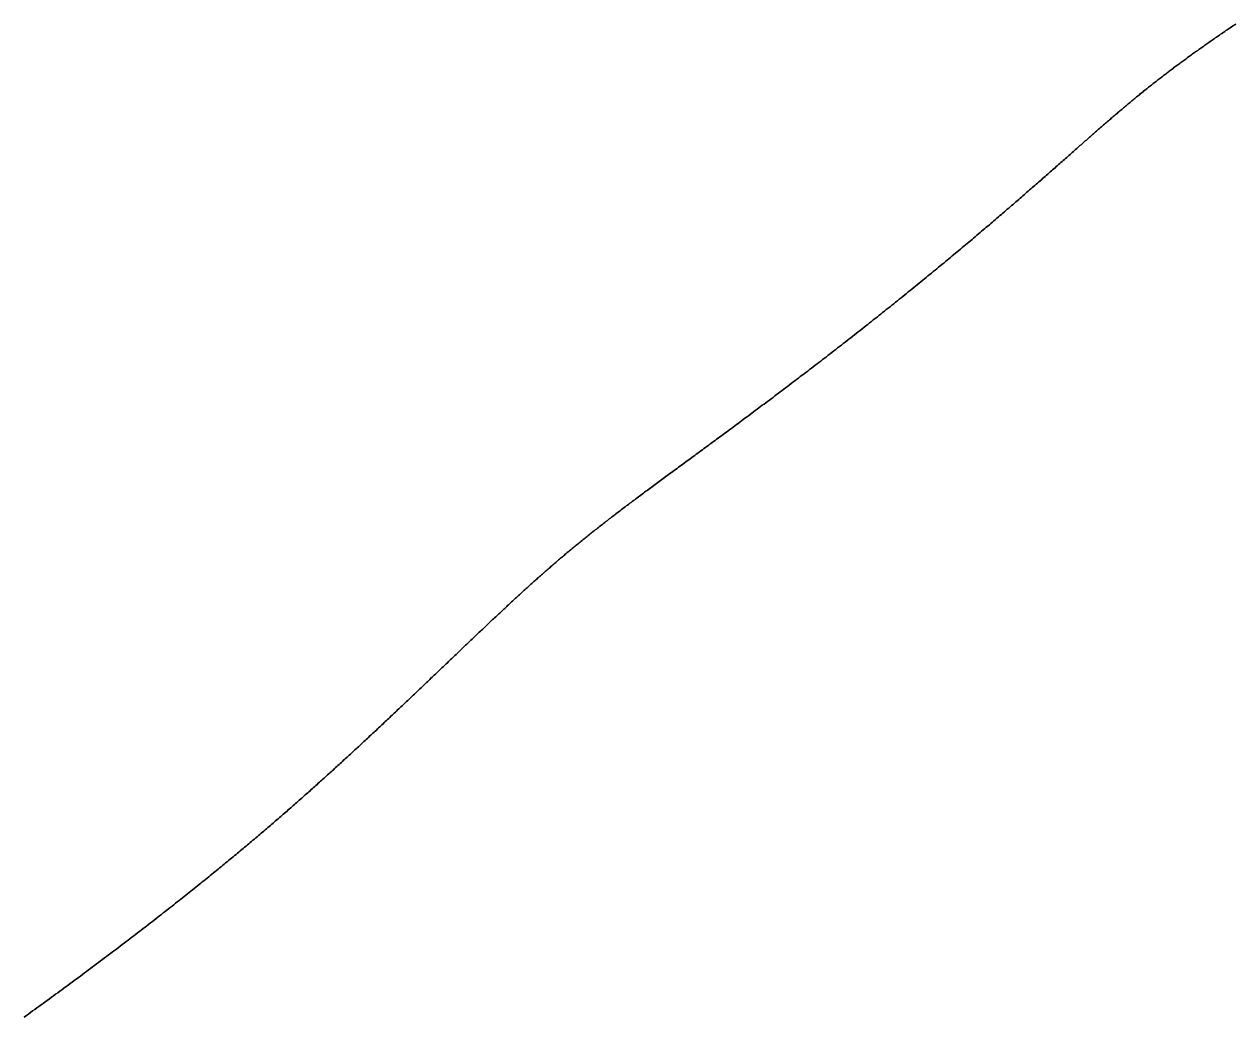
# Model space of a CAD drawing. Header units: inches. Extents: x 130170 to 284068, y 377793 to 804530.
# Drawn here: x 260840.4 to 260904.7, y 749500.1 to 749552.7 of the extents above; entities that cross this region are included whole.
import ezdxf

# ---------------------------------------------------------------- set-up
doc = ezdxf.new("R2010")
doc.units = ezdxf.units.IN
doc.header["$MEASUREMENT"] = 0
doc.layers.add('muni_il', color=7, linetype='Continuous')

msp = doc.modelspace()

# ---------------------------------------------------------------- linework, layer by layer
at = {"layer": 'muni_il'}
for points in [[(260840.418, 749500.057), (260840.53, 749500.137), (260840.641, 749500.217), (260840.752, 749500.298), (260840.864, 749500.378), (260840.975, 749500.459), (260841.086, 749500.539), (260841.197, 749500.62), (260841.309, 749500.701), (260841.42, 749500.781), (260841.531, 749500.862), (260841.641, 749500.942), (260841.752, 749501.023), (260841.863, 749501.104), (260841.973, 749501.184), (260842.084, 749501.265), (260842.194, 749501.346), (260842.304, 749501.427), (260842.414, 749501.507), (260842.524, 749501.588), (260842.634, 749501.669), (260842.744, 749501.749), (260842.853, 749501.83), (260842.962, 749501.91), (260843.071, 749501.991), (260843.18, 749502.071), (260843.289, 749502.152), (260843.397, 749502.232), (260843.505, 749502.312), (260843.614, 749502.392), (260843.721, 749502.473), (260843.829, 749502.553), (260843.936, 749502.633), (260844.043, 749502.713), (260844.15, 749502.792), (260844.257, 749502.872), (260844.363, 749502.952), (260844.469, 749503.031), (260844.575, 749503.111), (260844.681, 749503.19), (260844.786, 749503.269), (260844.891, 749503.348), (260844.996, 749503.427), (260845.1, 749503.506), (260845.204, 749503.584), (260845.308, 749503.663), (260845.411, 749503.741), (260845.514, 749503.82), (260845.617, 749503.898), (260845.72, 749503.976), (260845.822, 749504.054), (260845.924, 749504.131), (260846.025, 749504.209), (260846.127, 749504.286), (260846.227, 749504.363), (260846.328, 749504.44), (260846.428, 749504.517), (260846.528, 749504.594), (260846.627, 749504.67), (260846.726, 749504.746), (260846.825, 749504.823), (260846.923, 749504.898), (260847.021, 749504.974), (260847.119, 749505.05), (260847.216, 749505.125), (260847.313, 749505.2), (260847.409, 749505.275), (260847.505, 749505.35), (260847.601, 749505.424), (260847.696, 749505.499), (260847.791, 749505.573), (260847.885, 749505.647), (260847.979, 749505.72), (260848.073, 749505.794), (260848.166, 749505.867), (260848.259, 749505.94), (260848.352, 749506.013), (260848.444, 749506.086), (260848.536, 749506.158), (260848.627, 749506.23), (260848.718, 749506.302), (260848.808, 749506.374), (260848.899, 749506.446), (260848.988, 749506.517), (260849.078, 749506.588), (260849.166, 749506.659), (260849.255, 749506.729), (260849.343, 749506.8), (260849.431, 749506.87), (260849.518, 749506.94), (260849.605, 749507.009), (260849.691, 749507.079), (260849.777, 749507.148), (260849.863, 749507.217), (260849.948, 749507.286), (260850.033, 749507.354), (260850.118, 749507.423), (260850.202, 749507.491), (260850.286, 749507.559), (260850.369, 749507.626), (260850.452, 749507.694), (260850.534, 749507.761), (260850.616, 749507.828), (260850.698, 749507.895), (260850.779, 749507.961), (260850.86, 749508.027), (260850.941, 749508.093), (260851.021, 749508.159), (260851.101, 749508.225), (260851.181, 749508.29), (260851.26, 749508.355), (260851.338, 749508.42), (260851.417, 749508.485), (260851.495, 749508.55), (260851.572, 749508.614), (260851.65, 749508.678), (260851.727, 749508.742), (260851.803, 749508.806), (260851.879, 749508.869), (260851.955, 749508.932), (260852.031, 749508.995), (260852.106, 749509.058), (260852.181, 749509.121), (260852.255, 749509.183), (260852.33, 749509.246), (260852.403, 749509.308), (260852.477, 749509.37), (260852.55, 749509.431), (260852.623, 749509.493), (260852.696, 749509.554), (260852.768, 749509.615), (260852.84, 749509.676), (260852.912, 749509.737), (260852.983, 749509.798), (260853.054, 749509.858), (260853.125, 749509.919), (260853.196, 749509.979), (260853.266, 749510.039), (260853.336, 749510.099), (260853.405, 749510.158), (260853.475, 749510.218), (260853.544, 749510.277), (260853.613, 749510.336), (260853.681, 749510.395), (260853.75, 749510.454), (260853.818, 749510.513), (260853.886, 749510.572), (260853.954, 749510.63), (260854.021, 749510.689), (260854.088, 749510.747), (260854.155, 749510.805), (260854.222, 749510.863), (260854.288, 749510.921), (260854.355, 749510.979), (260854.421, 749511.036), (260854.487, 749511.094), (260854.552, 749511.151), (260854.618, 749511.209), (260854.683, 749511.266), (260854.748, 749511.323), (260854.813, 749511.38), (260854.878, 749511.437), (260854.942, 749511.494), (260855.007, 749511.55), (260855.071, 749511.607), (260855.135, 749511.664), (260855.199, 749511.72), (260855.262, 749511.776), (260855.326, 749511.833), (260855.389, 749511.889), (260855.452, 749511.945), (260855.515, 749512.001), (260855.578, 749512.057), (260855.641, 749512.113), (260855.704, 749512.169), (260855.766, 749512.225), (260855.829, 749512.281), (260855.891, 749512.337), (260855.953, 749512.393), (260856.015, 749512.448), (260856.077, 749512.504), (260856.139, 749512.559), (260856.201, 749512.615), (260856.263, 749512.671), (260856.324, 749512.726), (260856.385, 749512.782), (260856.447, 749512.837), (260856.508, 749512.893), (260856.569, 749512.948), (260856.63, 749513.003), (260856.691, 749513.059), (260856.752, 749513.114), (260856.813, 749513.169), (260856.874, 749513.225), (260856.935, 749513.28), (260856.995, 749513.335), (260857.056, 749513.39), (260857.117, 749513.446), (260857.177, 749513.501), (260857.237, 749513.556), (260857.298, 749513.611), (260857.358, 749513.667), (260857.418, 749513.722), (260857.479, 749513.777), (260857.539, 749513.832), (260857.599, 749513.888), (260857.659, 749513.943), (260857.719, 749513.998), (260857.779, 749514.053), (260857.839, 749514.109), (260857.899, 749514.164), (260857.959, 749514.219), (260858.019, 749514.275), (260858.079, 749514.33), (260858.138, 749514.385), (260858.198, 749514.441), (260858.258, 749514.496), (260858.318, 749514.552), (260858.378, 749514.607), (260858.437, 749514.662), (260858.497, 749514.718), (260858.557, 749514.773), (260858.616, 749514.829), (260858.676, 749514.885), (260858.736, 749514.94), (260858.795, 749514.996), (260858.855, 749515.051), (260858.914, 749515.107), (260858.974, 749515.162), (260859.033, 749515.218), (260859.093, 749515.274), (260859.153, 749515.33), (260859.212, 749515.385), (260859.272, 749515.441), (260859.331, 749515.497), (260859.391, 749515.553), (260859.45, 749515.608), (260859.509, 749515.664), (260859.569, 749515.72), (260859.628, 749515.776), (260859.688, 749515.832), (260859.747, 749515.888), (260859.807, 749515.944), (260859.866, 749515.999), (260859.926, 749516.055), (260859.985, 749516.111), (260860.044, 749516.167), (260860.104, 749516.223), (260860.163, 749516.279), (260860.222, 749516.335), (260860.282, 749516.391), (260860.341, 749516.447), (260860.4, 749516.503), (260860.459, 749516.559), (260860.519, 749516.615), (260860.578, 749516.672), (260860.637, 749516.728), (260860.696, 749516.784), (260860.755, 749516.84), (260860.815, 749516.896), (260860.874, 749516.952), (260860.933, 749517.008), (260860.992, 749517.064), (260861.051, 749517.12), (260861.11, 749517.176), (260861.169, 749517.232), (260861.228, 749517.288), (260861.287, 749517.344), (260861.346, 749517.4), (260861.405, 749517.456), (260861.464, 749517.512), (260861.522, 749517.568), (260861.581, 749517.624), (260861.64, 749517.68), (260861.698, 749517.736), (260861.757, 749517.791), (260861.816, 749517.847), (260861.874, 749517.903), (260861.933, 749517.959), (260861.991, 749518.014), (260862.05, 749518.07), (260862.108, 749518.126), (260862.167, 749518.181), (260862.225, 749518.237), (260862.283, 749518.292), (260862.341, 749518.348), (260862.399, 749518.403), (260862.457, 749518.459), (260862.515, 749518.514), (260862.573, 749518.569), (260862.631, 749518.624), (260862.689, 749518.679), (260862.747, 749518.735), (260862.804, 749518.789), (260862.862, 749518.844), (260862.92, 749518.899), (260862.977, 749518.954), (260863.034, 749519.009), (260863.092, 749519.064), (260863.149, 749519.118), (260863.206, 749519.173), (260863.263, 749519.227), (260863.32, 749519.282), (260863.377, 749519.336), (260863.434, 749519.39), (260863.491, 749519.444), (260863.548, 749519.498), (260863.604, 749519.552), (260863.661, 749519.606), (260863.717, 749519.66), (260863.774, 749519.714), (260863.83, 749519.767), (260863.886, 749519.821), (260863.942, 749519.874), (260863.998, 749519.928), (260864.054, 749519.981), (260864.11, 749520.034), (260864.166, 749520.087), (260864.222, 749520.14), (260864.277, 749520.193), (260864.333, 749520.246), (260864.388, 749520.298), (260864.443, 749520.351), (260864.498, 749520.403), (260864.554, 749520.455), (260864.609, 749520.507), (260864.663, 749520.559), (260864.718, 749520.611), (260864.773, 749520.663), (260864.828, 749520.715), (260864.882, 749520.766), (260864.937, 749520.818), (260864.991, 749520.869), (260865.045, 749520.92), (260865.099, 749520.971), (260865.153, 749521.022), (260865.207, 749521.073), (260865.261, 749521.124), (260865.315, 749521.174), (260865.368, 749521.225), (260865.422, 749521.275), (260865.475, 749521.325), (260865.529, 749521.376), (260865.582, 749521.425), (260865.635, 749521.475), (260865.688, 749521.525), (260865.741, 749521.575), (260865.794, 749521.624), (260865.847, 749521.673), (260865.9, 749521.722), (260865.952, 749521.771), (260866.005, 749521.82), (260866.057, 749521.869), (260866.11, 749521.918), (260866.162, 749521.966), (260866.214, 749522.015), (260866.266, 749522.063), (260866.318, 749522.111), (260866.37, 749522.159), (260866.422, 749522.207), (260866.474, 749522.255), (260866.525, 749522.302), (260866.577, 749522.35), (260866.628, 749522.397), (260866.68, 749522.445), (260866.731, 749522.492), (260866.783, 749522.539), (260866.834, 749522.586), (260866.885, 749522.632), (260866.936, 749522.679), (260866.987, 749522.725), (260867.039, 749522.772), (260867.09, 749522.818), (260867.141, 749522.864), (260867.191, 749522.91), (260867.242, 749522.956), (260867.293, 749523.002), (260867.344, 749523.048), (260867.395, 749523.093), (260867.445, 749523.139), (260867.496, 749523.184), (260867.547, 749523.229), (260867.597, 749523.275), (260867.648, 749523.32), (260867.698, 749523.365), (260867.749, 749523.41), (260867.799, 749523.454), (260867.85, 749523.499), (260867.9, 749523.544), (260867.951, 749523.588), (260868.001, 749523.633), (260868.052, 749523.677), (260868.102, 749523.721), (260868.152, 749523.765), (260868.203, 749523.809), (260868.253, 749523.853), (260868.304, 749523.897), (260868.354, 749523.941), (260868.405, 749523.985), (260868.455, 749524.029), (260868.506, 749524.072), (260868.557, 749524.116), (260868.607, 749524.159), (260868.658, 749524.203), (260868.709, 749524.246), (260868.759, 749524.29), (260868.81, 749524.333), (260868.861, 749524.376), (260868.912, 749524.42), (260868.963, 749524.463), (260869.014, 749524.506), (260869.065, 749524.549), (260869.116, 749524.592), (260869.168, 749524.635), (260869.219, 749524.678), (260869.27, 749524.721), (260869.322, 749524.764), (260869.374, 749524.807), (260869.425, 749524.85), (260869.477, 749524.893), (260869.529, 749524.936), (260869.581, 749524.979), (260869.633, 749525.022), (260869.686, 749525.065), (260869.738, 749525.108), (260869.79, 749525.151), (260869.843, 749525.194), (260869.896, 749525.237), (260869.949, 749525.28), (260870.002, 749525.323), (260870.055, 749525.366), (260870.108, 749525.409), (260870.162, 749525.452), (260870.216, 749525.495), (260870.269, 749525.538), (260870.323, 749525.582), (260870.378, 749525.625), (260870.432, 749525.668), (260870.486, 749525.712), (260870.541, 749525.755), (260870.596, 749525.798), (260870.651, 749525.842), (260870.706, 749525.886), (260870.762, 749525.93), (260870.818, 749525.973), (260870.874, 749526.017), (260870.93, 749526.061), (260870.986, 749526.105), (260871.043, 749526.149), (260871.099, 749526.194), (260871.156, 749526.238), (260871.213, 749526.282), (260871.271, 749526.327), (260871.329, 749526.372), (260871.387, 749526.416), (260871.445, 749526.461), (260871.503, 749526.506), (260871.562, 749526.551), (260871.621, 749526.596), (260871.68, 749526.642), (260871.74, 749526.687), (260871.8, 749526.733), (260871.859, 749526.779), (260871.92, 749526.825), (260871.98, 749526.871), (260872.041, 749526.917), (260872.102, 749526.963), (260872.164, 749527.01), (260872.226, 749527.057), (260872.288, 749527.103), (260872.35, 749527.15), (260872.413, 749527.197), (260872.476, 749527.245), (260872.539, 749527.292), (260872.602, 749527.34), (260872.666, 749527.388), (260872.731, 749527.436), (260872.795, 749527.484), (260872.86, 749527.533), (260872.925, 749527.581), (260872.991, 749527.63), (260873.056, 749527.68), (260873.123, 749527.729), (260873.189, 749527.778), (260873.256, 749527.828), (260873.323, 749527.878), (260873.391, 749527.928), (260873.458, 749527.978), (260873.527, 749528.029), (260873.595, 749528.08), (260873.664, 749528.131), (260873.733, 749528.182), (260873.803, 749528.233), (260873.873, 749528.285), (260873.943, 749528.337), (260874.014, 749528.389), (260874.085, 749528.441), (260874.156, 749528.494), (260874.228, 749528.547), (260874.3, 749528.6), (260874.373, 749528.653), (260874.446, 749528.707), (260874.519, 749528.761), (260874.592, 749528.815), (260874.666, 749528.869), (260874.741, 749528.924), (260874.815, 749528.979), (260874.89, 749529.034), (260874.966, 749529.089), (260875.042, 749529.145), (260875.118, 749529.201), (260875.194, 749529.257), (260875.271, 749529.314), (260875.349, 749529.37), (260875.426, 749529.427), (260875.504, 749529.485), (260875.583, 749529.542), (260875.661, 749529.6), (260875.741, 749529.658), (260875.82, 749529.717), (260875.9, 749529.775), (260875.98, 749529.834), (260876.061, 749529.893), (260876.142, 749529.953), (260876.223, 749530.013), (260876.305, 749530.073), (260876.387, 749530.133), (260876.469, 749530.193), (260876.552, 749530.254), (260876.635, 749530.316), (260876.719, 749530.377), (260876.803, 749530.439), (260876.887, 749530.501), (260876.971, 749530.563), (260877.056, 749530.625), (260877.141, 749530.688), (260877.227, 749530.751), (260877.313, 749530.815), (260877.399, 749530.878), (260877.486, 749530.942), (260877.573, 749531.007), (260877.66, 749531.071), (260877.748, 749531.136), (260877.836, 749531.201), (260877.924, 749531.266), (260878.013, 749531.332), (260878.101, 749531.398), (260878.191, 749531.464), (260878.28, 749531.53), (260878.37, 749531.597), (260878.46, 749531.664), (260878.551, 749531.731), (260878.641, 749531.798), (260878.732, 749531.866), (260878.824, 749531.934), (260878.915, 749532.002), (260879.007, 749532.07), (260879.099, 749532.139), (260879.192, 749532.208), (260879.285, 749532.278), (260879.377, 749532.347), (260879.471, 749532.417), (260879.564, 749532.487), (260879.658, 749532.557), (260879.752, 749532.627), (260879.846, 749532.698), (260879.941, 749532.769), (260880.036, 749532.84), (260880.13, 749532.911), (260880.226, 749532.983), (260880.321, 749533.055), (260880.417, 749533.127), (260880.513, 749533.199), (260880.609, 749533.272), (260880.705, 749533.344), (260880.801, 749533.417), (260880.898, 749533.49), (260880.995, 749533.564), (260881.092, 749533.637), (260881.189, 749533.711), (260881.286, 749533.785), (260881.384, 749533.859), (260881.481, 749533.933), (260881.579, 749534.008), (260881.677, 749534.082), (260881.775, 749534.157), (260881.873, 749534.232), (260881.972, 749534.307), (260882.07, 749534.382), (260882.169, 749534.458), (260882.268, 749534.533), (260882.366, 749534.609), (260882.465, 749534.685), (260882.564, 749534.761), (260882.663, 749534.837), (260882.763, 749534.914), (260882.862, 749534.99), (260882.961, 749535.067), (260883.06, 749535.144), (260883.16, 749535.22), (260883.259, 749535.297), (260883.359, 749535.374), (260883.458, 749535.452), (260883.558, 749535.529), (260883.658, 749535.606), (260883.757, 749535.684), (260883.857, 749535.761), (260883.957, 749535.839), (260884.056, 749535.917), (260884.156, 749535.994), (260884.256, 749536.072), (260884.355, 749536.15), (260884.455, 749536.228), (260884.554, 749536.306), (260884.654, 749536.384), (260884.754, 749536.463), (260884.853, 749536.541), (260884.952, 749536.619), (260885.052, 749536.697), (260885.151, 749536.776), (260885.25, 749536.854), (260885.349, 749536.932), (260885.448, 749537.011), (260885.547, 749537.089), (260885.646, 749537.168), (260885.745, 749537.246), (260885.844, 749537.324), (260885.942, 749537.403), (260886.04, 749537.481), (260886.139, 749537.559), (260886.237, 749537.638), (260886.335, 749537.716), (260886.433, 749537.794), (260886.53, 749537.873), (260886.628, 749537.951), (260886.725, 749538.029), (260886.822, 749538.107), (260886.919, 749538.185), (260887.016, 749538.263), (260887.113, 749538.341), (260887.209, 749538.419), (260887.306, 749538.497), (260887.402, 749538.574), (260887.498, 749538.652), (260887.593, 749538.729), (260887.689, 749538.807), (260887.784, 749538.884), (260887.879, 749538.962), (260887.974, 749539.039), (260888.068, 749539.116), (260888.162, 749539.193), (260888.256, 749539.269), (260888.35, 749539.346), (260888.444, 749539.423), (260888.537, 749539.499), (260888.63, 749539.575), (260888.723, 749539.652), (260888.815, 749539.728), (260888.907, 749539.804), (260888.999, 749539.879), (260889.091, 749539.955), (260889.182, 749540.03), (260889.273, 749540.105), (260889.364, 749540.181), (260889.454, 749540.255), (260889.544, 749540.33), (260889.634, 749540.405), (260889.723, 749540.479), (260889.812, 749540.553), (260889.901, 749540.627), (260889.99, 749540.701), (260890.078, 749540.775), (260890.166, 749540.848), (260890.253, 749540.922), (260890.34, 749540.995), (260890.427, 749541.067), (260890.514, 749541.14), (260890.6, 749541.212), (260890.685, 749541.285), (260890.771, 749541.356), (260890.856, 749541.428), (260890.941, 749541.5), (260891.025, 749541.571), (260891.109, 749541.642), (260891.193, 749541.713), (260891.276, 749541.783), (260891.359, 749541.854), (260891.441, 749541.924), (260891.524, 749541.994), (260891.605, 749542.063), (260891.687, 749542.133), (260891.768, 749542.202), (260891.849, 749542.271), (260891.929, 749542.339), (260892.009, 749542.408), (260892.088, 749542.476), (260892.167, 749542.543), (260892.246, 749542.611), (260892.325, 749542.678), (260892.403, 749542.745), (260892.48, 749542.812), (260892.557, 749542.879), (260892.634, 749542.945), (260892.711, 749543.011), (260892.787, 749543.076), (260892.862, 749543.142), (260892.938, 749543.207), (260893.013, 749543.272), (260893.087, 749543.336), (260893.161, 749543.401), (260893.235, 749543.465), (260893.309, 749543.528), (260893.382, 749543.592), (260893.454, 749543.655), (260893.526, 749543.718), (260893.598, 749543.78), (260893.67, 749543.843), (260893.741, 749543.905), (260893.811, 749543.966), (260893.882, 749544.028), (260893.952, 749544.089), (260894.021, 749544.15), (260894.091, 749544.21), (260894.16, 749544.271), (260894.228, 749544.331), (260894.296, 749544.39), (260894.364, 749544.45), (260894.431, 749544.509), (260894.498, 749544.568), (260894.565, 749544.626), (260894.631, 749544.685), (260894.697, 749544.743), (260894.763, 749544.8), (260894.828, 749544.858), (260894.893, 749544.915), (260894.958, 749544.972), (260895.022, 749545.028), (260895.086, 749545.085), (260895.149, 749545.141), (260895.212, 749545.197), (260895.275, 749545.252), (260895.338, 749545.307), (260895.4, 749545.362), (260895.462, 749545.417), (260895.523, 749545.471), (260895.585, 749545.525), (260895.646, 749545.579), (260895.706, 749545.632), (260895.766, 749545.686), (260895.827, 749545.739), (260895.886, 749545.792), (260895.946, 749545.844), (260896.005, 749545.896), (260896.064, 749545.948), (260896.122, 749546), (260896.18, 749546.051), (260896.238, 749546.103), (260896.296, 749546.153), (260896.354, 749546.204), (260896.411, 749546.255), (260896.468, 749546.305), (260896.524, 749546.355), (260896.581, 749546.404), (260896.637, 749546.454), (260896.693, 749546.503), (260896.748, 749546.552), (260896.804, 749546.601), (260896.859, 749546.649), (260896.914, 749546.697), (260896.968, 749546.746), (260897.023, 749546.793), (260897.077, 749546.841), (260897.131, 749546.888), (260897.185, 749546.935), (260897.239, 749546.982), (260897.292, 749547.029), (260897.345, 749547.076), (260897.398, 749547.122), (260897.451, 749547.168), (260897.504, 749547.214), (260897.556, 749547.26), (260897.609, 749547.305), (260897.661, 749547.35), (260897.713, 749547.396), (260897.765, 749547.44), (260897.816, 749547.485), (260897.868, 749547.53), (260897.919, 749547.574), (260897.97, 749547.618), (260898.021, 749547.662), (260898.072, 749547.706), (260898.123, 749547.75), (260898.174, 749547.793), (260898.224, 749547.837), (260898.275, 749547.88), (260898.325, 749547.923), (260898.375, 749547.966), (260898.425, 749548.008), (260898.476, 749548.051), (260898.525, 749548.093), (260898.575, 749548.135), (260898.625, 749548.178), (260898.675, 749548.219), (260898.724, 749548.261), (260898.774, 749548.303), (260898.823, 749548.345), (260898.873, 749548.386), (260898.922, 749548.427), (260898.971, 749548.468), (260899.02, 749548.509), (260899.07, 749548.55), (260899.119, 749548.591), (260899.168, 749548.632), (260899.217, 749548.672), (260899.266, 749548.713), (260899.315, 749548.753), (260899.364, 749548.794), (260899.413, 749548.834), (260899.462, 749548.874), (260899.511, 749548.914), (260899.56, 749548.954), (260899.609, 749548.994), (260899.657, 749549.033), (260899.706, 749549.073), (260899.755, 749549.113), (260899.804, 749549.152), (260899.853, 749549.192), (260899.902, 749549.231), (260899.951, 749549.27), (260900, 749549.309), (260900.049, 749549.348), (260900.098, 749549.388), (260900.148, 749549.427), (260900.197, 749549.466), (260900.246, 749549.504), (260900.295, 749549.543), (260900.344, 749549.582), (260900.394, 749549.621), (260900.443, 749549.659), (260900.493, 749549.698), (260900.542, 749549.737), (260900.592, 749549.775), (260900.641, 749549.814), (260900.691, 749549.852), (260900.741, 749549.891), (260900.791, 749549.929), (260900.841, 749549.968), (260900.891, 749550.006), (260900.941, 749550.045), (260900.991, 749550.083), (260901.041, 749550.121), (260901.092, 749550.159), (260901.142, 749550.198), (260901.193, 749550.236), (260901.244, 749550.274), (260901.294, 749550.312), (260901.345, 749550.351), (260901.396, 749550.389), (260901.447, 749550.427), (260901.498, 749550.465), (260901.55, 749550.503), (260901.601, 749550.542), (260901.652, 749550.58), (260901.704, 749550.618), (260901.756, 749550.656), (260901.808, 749550.694), (260901.86, 749550.733), (260901.912, 749550.771), (260901.964, 749550.809), (260902.016, 749550.847), (260902.069, 749550.885), (260902.121, 749550.924), (260902.174, 749550.962), (260902.227, 749551), (260902.279, 749551.038), (260902.332, 749551.077), (260902.386, 749551.115), (260902.439, 749551.153), (260902.492, 749551.192), (260902.546, 749551.23), (260902.599, 749551.268), (260902.653, 749551.307), (260902.707, 749551.345), (260902.761, 749551.384), (260902.815, 749551.422), (260902.87, 749551.46), (260902.924, 749551.499), (260902.979, 749551.537), (260903.033, 749551.576), (260903.088, 749551.614), (260903.143, 749551.653), (260903.198, 749551.692), (260903.253, 749551.73), (260903.309, 749551.769), (260903.364, 749551.807), (260903.42, 749551.846), (260903.476, 749551.885), (260903.531, 749551.923), (260903.587, 749551.962), (260903.644, 749552.001), (260903.7, 749552.04), (260903.756, 749552.079), (260903.813, 749552.117), (260903.869, 749552.156), (260903.926, 749552.195), (260903.983, 749552.234), (260904.04, 749552.273), (260904.097, 749552.312), (260904.154, 749552.351), (260904.211, 749552.39), (260904.268, 749552.429), (260904.326, 749552.468), (260904.383, 749552.507), (260904.441, 749552.546), (260904.499, 749552.585), (260904.557, 749552.624), (260904.615, 749552.663), (260904.673, 749552.703)], [(260904.673, 749552.703), (260904.615, 749552.663), (260904.557, 749552.624), (260904.499, 749552.585), (260904.441, 749552.546), (260904.383, 749552.507), (260904.326, 749552.468), (260904.268, 749552.429), (260904.211, 749552.39), (260904.154, 749552.351), (260904.097, 749552.312), (260904.04, 749552.273), (260903.983, 749552.234), (260903.926, 749552.195), (260903.869, 749552.156), (260903.813, 749552.117), (260903.756, 749552.079), (260903.7, 749552.04), (260903.644, 749552.001), (260903.587, 749551.962), (260903.531, 749551.923), (260903.476, 749551.885), (260903.42, 749551.846), (260903.364, 749551.807), (260903.309, 749551.769), (260903.253, 749551.73), (260903.198, 749551.692), (260903.143, 749551.653), (260903.088, 749551.614), (260903.033, 749551.576), (260902.979, 749551.537), (260902.924, 749551.499), (260902.87, 749551.46), (260902.815, 749551.422), (260902.761, 749551.384), (260902.707, 749551.345), (260902.653, 749551.307), (260902.599, 749551.268), (260902.546, 749551.23), (260902.492, 749551.192), (260902.439, 749551.153), (260902.386, 749551.115), (260902.332, 749551.077), (260902.279, 749551.038), (260902.227, 749551), (260902.174, 749550.962), (260902.121, 749550.924), (260902.069, 749550.885), (260902.016, 749550.847), (260901.964, 749550.809), (260901.912, 749550.771), (260901.86, 749550.733), (260901.808, 749550.694), (260901.756, 749550.656), (260901.704, 749550.618), (260901.652, 749550.58), (260901.601, 749550.542), (260901.55, 749550.503), (260901.498, 749550.465), (260901.447, 749550.427), (260901.396, 749550.389), (260901.345, 749550.351), (260901.294, 749550.312), (260901.244, 749550.274), (260901.193, 749550.236), (260901.142, 749550.198), (260901.092, 749550.159), (260901.041, 749550.121), (260900.991, 749550.083), (260900.941, 749550.045), (260900.891, 749550.006), (260900.841, 749549.968), (260900.791, 749549.929), (260900.741, 749549.891), (260900.691, 749549.852), (260900.641, 749549.814), (260900.592, 749549.775), (260900.542, 749549.737), (260900.493, 749549.698), (260900.443, 749549.659), (260900.394, 749549.621), (260900.344, 749549.582), (260900.295, 749549.543), (260900.246, 749549.504), (260900.197, 749549.466), (260900.148, 749549.427), (260900.098, 749549.388), (260900.049, 749549.348), (260900, 749549.309), (260899.951, 749549.27), (260899.902, 749549.231), (260899.853, 749549.192), (260899.804, 749549.152), (260899.755, 749549.113), (260899.706, 749549.073), (260899.657, 749549.033), (260899.609, 749548.994), (260899.56, 749548.954), (260899.511, 749548.914), (260899.462, 749548.874), (260899.413, 749548.834), (260899.364, 749548.794), (260899.315, 749548.753), (260899.266, 749548.713), (260899.217, 749548.672), (260899.168, 749548.632), (260899.119, 749548.591), (260899.07, 749548.55), (260899.02, 749548.509), (260898.971, 749548.468), (260898.922, 749548.427), (260898.873, 749548.386), (260898.823, 749548.345), (260898.774, 749548.303), (260898.724, 749548.261), (260898.675, 749548.219), (260898.625, 749548.178), (260898.575, 749548.135), (260898.525, 749548.093), (260898.476, 749548.051), (260898.425, 749548.008), (260898.375, 749547.966), (260898.325, 749547.923), (260898.275, 749547.88), (260898.224, 749547.837), (260898.174, 749547.793), (260898.123, 749547.75), (260898.072, 749547.706), (260898.021, 749547.662), (260897.97, 749547.618), (260897.919, 749547.574), (260897.868, 749547.53), (260897.816, 749547.485), (260897.765, 749547.44), (260897.713, 749547.396), (260897.661, 749547.35), (260897.609, 749547.305), (260897.556, 749547.26), (260897.504, 749547.214), (260897.451, 749547.168), (260897.398, 749547.122), (260897.345, 749547.076), (260897.292, 749547.029), (260897.239, 749546.982), (260897.185, 749546.935), (260897.131, 749546.888), (260897.077, 749546.841), (260897.023, 749546.793), (260896.968, 749546.746), (260896.914, 749546.697), (260896.859, 749546.649), (260896.804, 749546.601), (260896.748, 749546.552), (260896.693, 749546.503), (260896.637, 749546.454), (260896.581, 749546.404), (260896.524, 749546.355), (260896.468, 749546.305), (260896.411, 749546.255), (260896.354, 749546.204), (260896.296, 749546.153), (260896.238, 749546.103), (260896.18, 749546.051), (260896.122, 749546), (260896.064, 749545.948), (260896.005, 749545.896), (260895.946, 749545.844), (260895.886, 749545.792), (260895.827, 749545.739), (260895.766, 749545.686), (260895.706, 749545.632), (260895.646, 749545.579), (260895.585, 749545.525), (260895.523, 749545.471), (260895.462, 749545.417), (260895.4, 749545.362), (260895.338, 749545.307), (260895.275, 749545.252), (260895.212, 749545.197), (260895.149, 749545.141), (260895.086, 749545.085), (260895.022, 749545.028), (260894.958, 749544.972), (260894.893, 749544.915), (260894.828, 749544.858), (260894.763, 749544.8), (260894.697, 749544.743), (260894.631, 749544.685), (260894.565, 749544.626), (260894.498, 749544.568), (260894.431, 749544.509), (260894.364, 749544.45), (260894.296, 749544.39), (260894.228, 749544.331), (260894.16, 749544.271), (260894.091, 749544.21), (260894.021, 749544.15), (260893.952, 749544.089), (260893.882, 749544.028), (260893.811, 749543.966), (260893.741, 749543.905), (260893.67, 749543.843), (260893.598, 749543.78), (260893.526, 749543.718), (260893.454, 749543.655), (260893.382, 749543.592), (260893.309, 749543.528), (260893.235, 749543.465), (260893.161, 749543.401), (260893.087, 749543.336), (260893.013, 749543.272), (260892.938, 749543.207), (260892.862, 749543.142), (260892.787, 749543.076), (260892.711, 749543.011), (260892.634, 749542.945), (260892.557, 749542.879), (260892.48, 749542.812), (260892.403, 749542.745), (260892.325, 749542.678), (260892.246, 749542.611), (260892.167, 749542.543), (260892.088, 749542.476), (260892.009, 749542.408), (260891.929, 749542.339), (260891.849, 749542.271), (260891.768, 749542.202), (260891.687, 749542.133), (260891.605, 749542.063), (260891.524, 749541.994), (260891.441, 749541.924), (260891.359, 749541.854), (260891.276, 749541.783), (260891.193, 749541.713), (260891.109, 749541.642), (260891.025, 749541.571), (260890.941, 749541.5), (260890.856, 749541.428), (260890.771, 749541.356), (260890.685, 749541.285), (260890.6, 749541.212), (260890.514, 749541.14), (260890.427, 749541.067), (260890.34, 749540.995), (260890.253, 749540.922), (260890.166, 749540.848), (260890.078, 749540.775), (260889.99, 749540.701), (260889.901, 749540.627), (260889.812, 749540.553), (260889.723, 749540.479), (260889.634, 749540.405), (260889.544, 749540.33), (260889.454, 749540.255), (260889.364, 749540.181), (260889.273, 749540.105), (260889.182, 749540.03), (260889.091, 749539.955), (260888.999, 749539.879), (260888.907, 749539.804), (260888.815, 749539.728), (260888.723, 749539.652), (260888.63, 749539.575), (260888.537, 749539.499), (260888.444, 749539.423), (260888.35, 749539.346), (260888.256, 749539.269), (260888.162, 749539.193), (260888.068, 749539.116), (260887.974, 749539.039), (260887.879, 749538.962), (260887.784, 749538.884), (260887.689, 749538.807), (260887.593, 749538.729), (260887.498, 749538.652), (260887.402, 749538.574), (260887.306, 749538.497), (260887.209, 749538.419), (260887.113, 749538.341), (260887.016, 749538.263), (260886.919, 749538.185), (260886.822, 749538.107), (260886.725, 749538.029), (260886.628, 749537.951), (260886.53, 749537.873), (260886.433, 749537.794), (260886.335, 749537.716), (260886.237, 749537.638), (260886.139, 749537.559), (260886.04, 749537.481), (260885.942, 749537.403), (260885.844, 749537.324), (260885.745, 749537.246), (260885.646, 749537.168), (260885.547, 749537.089), (260885.448, 749537.011), (260885.349, 749536.932), (260885.25, 749536.854), (260885.151, 749536.776), (260885.052, 749536.697), (260884.952, 749536.619), (260884.853, 749536.541), (260884.754, 749536.463), (260884.654, 749536.384), (260884.554, 749536.306), (260884.455, 749536.228), (260884.355, 749536.15), (260884.256, 749536.072), (260884.156, 749535.994), (260884.056, 749535.917), (260883.957, 749535.839), (260883.857, 749535.761), (260883.757, 749535.684), (260883.658, 749535.606), (260883.558, 749535.529), (260883.458, 749535.452), (260883.359, 749535.374), (260883.259, 749535.297), (260883.16, 749535.22), (260883.06, 749535.144), (260882.961, 749535.067), (260882.862, 749534.99), (260882.763, 749534.914), (260882.663, 749534.837), (260882.564, 749534.761), (260882.465, 749534.685), (260882.366, 749534.609), (260882.268, 749534.533), (260882.169, 749534.458), (260882.07, 749534.382), (260881.972, 749534.307), (260881.873, 749534.232), (260881.775, 749534.157), (260881.677, 749534.082), (260881.579, 749534.008), (260881.481, 749533.933), (260881.384, 749533.859), (260881.286, 749533.785), (260881.189, 749533.711), (260881.092, 749533.637), (260880.995, 749533.564), (260880.898, 749533.49), (260880.801, 749533.417), (260880.705, 749533.344), (260880.609, 749533.272), (260880.513, 749533.199), (260880.417, 749533.127), (260880.321, 749533.055), (260880.226, 749532.983), (260880.13, 749532.911), (260880.036, 749532.84), (260879.941, 749532.769), (260879.846, 749532.698), (260879.752, 749532.627), (260879.658, 749532.557), (260879.564, 749532.487), (260879.471, 749532.417), (260879.377, 749532.347), (260879.285, 749532.278), (260879.192, 749532.208), (260879.099, 749532.139), (260879.007, 749532.07), (260878.915, 749532.002), (260878.824, 749531.934), (260878.732, 749531.866), (260878.641, 749531.798), (260878.551, 749531.731), (260878.46, 749531.664), (260878.37, 749531.597), (260878.28, 749531.53), (260878.191, 749531.464), (260878.101, 749531.398), (260878.013, 749531.332), (260877.924, 749531.266), (260877.836, 749531.201), (260877.748, 749531.136), (260877.66, 749531.071), (260877.573, 749531.007), (260877.486, 749530.942), (260877.399, 749530.878), (260877.313, 749530.815), (260877.227, 749530.751), (260877.141, 749530.688), (260877.056, 749530.625), (260876.971, 749530.563), (260876.887, 749530.501), (260876.803, 749530.439), (260876.719, 749530.377), (260876.635, 749530.316), (260876.552, 749530.254), (260876.469, 749530.193), (260876.387, 749530.133), (260876.305, 749530.073), (260876.223, 749530.013), (260876.142, 749529.953), (260876.061, 749529.893), (260875.98, 749529.834), (260875.9, 749529.775), (260875.82, 749529.717), (260875.741, 749529.658), (260875.661, 749529.6), (260875.583, 749529.542), (260875.504, 749529.485), (260875.426, 749529.427), (260875.349, 749529.37), (260875.271, 749529.314), (260875.194, 749529.257), (260875.118, 749529.201), (260875.042, 749529.145), (260874.966, 749529.089), (260874.89, 749529.034), (260874.815, 749528.979), (260874.741, 749528.924), (260874.666, 749528.869), (260874.592, 749528.815), (260874.519, 749528.761), (260874.446, 749528.707), (260874.373, 749528.653), (260874.3, 749528.6), (260874.228, 749528.547), (260874.156, 749528.494), (260874.085, 749528.441), (260874.014, 749528.389), (260873.943, 749528.337), (260873.873, 749528.285), (260873.803, 749528.233), (260873.733, 749528.182), (260873.664, 749528.131), (260873.595, 749528.08), (260873.527, 749528.029), (260873.458, 749527.978), (260873.391, 749527.928), (260873.323, 749527.878), (260873.256, 749527.828), (260873.189, 749527.778), (260873.123, 749527.729), (260873.056, 749527.68), (260872.991, 749527.63), (260872.925, 749527.581), (260872.86, 749527.533), (260872.795, 749527.484), (260872.731, 749527.436), (260872.666, 749527.388), (260872.602, 749527.34), (260872.539, 749527.292), (260872.476, 749527.245), (260872.413, 749527.197), (260872.35, 749527.15), (260872.288, 749527.103), (260872.226, 749527.057), (260872.164, 749527.01), (260872.102, 749526.963), (260872.041, 749526.917), (260871.98, 749526.871), (260871.92, 749526.825), (260871.859, 749526.779), (260871.8, 749526.733), (260871.74, 749526.687), (260871.68, 749526.642), (260871.621, 749526.596), (260871.562, 749526.551), (260871.503, 749526.506), (260871.445, 749526.461), (260871.387, 749526.416), (260871.329, 749526.372), (260871.271, 749526.327), (260871.213, 749526.282), (260871.156, 749526.238), (260871.099, 749526.194), (260871.043, 749526.149), (260870.986, 749526.105), (260870.93, 749526.061), (260870.874, 749526.017), (260870.818, 749525.973), (260870.762, 749525.93), (260870.706, 749525.886), (260870.651, 749525.842), (260870.596, 749525.798), (260870.541, 749525.755), (260870.486, 749525.712), (260870.432, 749525.668), (260870.378, 749525.625), (260870.323, 749525.582), (260870.269, 749525.538), (260870.216, 749525.495), (260870.162, 749525.452), (260870.108, 749525.409), (260870.055, 749525.366), (260870.002, 749525.323), (260869.949, 749525.28), (260869.896, 749525.237), (260869.843, 749525.194), (260869.79, 749525.151), (260869.738, 749525.108), (260869.686, 749525.065), (260869.633, 749525.022), (260869.581, 749524.979), (260869.529, 749524.936), (260869.477, 749524.893), (260869.425, 749524.85), (260869.374, 749524.807), (260869.322, 749524.764), (260869.27, 749524.721), (260869.219, 749524.678), (260869.168, 749524.635), (260869.116, 749524.592), (260869.065, 749524.549), (260869.014, 749524.506), (260868.963, 749524.463), (260868.912, 749524.42), (260868.861, 749524.376), (260868.81, 749524.333), (260868.759, 749524.29), (260868.709, 749524.246), (260868.658, 749524.203), (260868.607, 749524.159), (260868.557, 749524.116), (260868.506, 749524.072), (260868.455, 749524.029), (260868.405, 749523.985), (260868.354, 749523.941), (260868.304, 749523.897), (260868.253, 749523.853), (260868.203, 749523.809), (260868.152, 749523.765), (260868.102, 749523.721), (260868.052, 749523.677), (260868.001, 749523.633), (260867.951, 749523.588), (260867.9, 749523.544), (260867.85, 749523.499), (260867.799, 749523.454), (260867.749, 749523.41), (260867.698, 749523.365), (260867.648, 749523.32), (260867.597, 749523.275), (260867.547, 749523.229), (260867.496, 749523.184), (260867.445, 749523.139), (260867.395, 749523.093), (260867.344, 749523.048), (260867.293, 749523.002), (260867.242, 749522.956), (260867.191, 749522.91), (260867.141, 749522.864), (260867.09, 749522.818), (260867.039, 749522.772), (260866.987, 749522.725), (260866.936, 749522.679), (260866.885, 749522.632), (260866.834, 749522.586), (260866.783, 749522.539), (260866.731, 749522.492), (260866.68, 749522.445), (260866.628, 749522.397), (260866.577, 749522.35), (260866.525, 749522.302), (260866.474, 749522.255), (260866.422, 749522.207), (260866.37, 749522.159), (260866.318, 749522.111), (260866.266, 749522.063), (260866.214, 749522.015), (260866.162, 749521.966), (260866.11, 749521.918), (260866.057, 749521.869), (260866.005, 749521.82), (260865.952, 749521.771), (260865.9, 749521.722), (260865.847, 749521.673), (260865.794, 749521.624), (260865.741, 749521.575), (260865.688, 749521.525), (260865.635, 749521.475), (260865.582, 749521.425), (260865.529, 749521.376), (260865.475, 749521.325), (260865.422, 749521.275), (260865.368, 749521.225), (260865.315, 749521.174), (260865.261, 749521.124), (260865.207, 749521.073), (260865.153, 749521.022), (260865.099, 749520.971), (260865.045, 749520.92), (260864.991, 749520.869), (260864.937, 749520.818), (260864.882, 749520.766), (260864.828, 749520.715), (260864.773, 749520.663), (260864.718, 749520.611), (260864.663, 749520.559), (260864.609, 749520.507), (260864.554, 749520.455), (260864.498, 749520.403), (260864.443, 749520.351), (260864.388, 749520.298), (260864.333, 749520.246), (260864.277, 749520.193), (260864.222, 749520.14), (260864.166, 749520.087), (260864.11, 749520.034), (260864.054, 749519.981), (260863.998, 749519.928), (260863.942, 749519.874), (260863.886, 749519.821), (260863.83, 749519.767), (260863.774, 749519.714), (260863.717, 749519.66), (260863.661, 749519.606), (260863.604, 749519.552), (260863.548, 749519.498), (260863.491, 749519.444), (260863.434, 749519.39), (260863.377, 749519.336), (260863.32, 749519.282), (260863.263, 749519.227), (260863.206, 749519.173), (260863.149, 749519.118), (260863.092, 749519.064), (260863.034, 749519.009), (260862.977, 749518.954), (260862.92, 749518.899), (260862.862, 749518.844), (260862.804, 749518.789), (260862.747, 749518.735), (260862.689, 749518.679), (260862.631, 749518.624), (260862.573, 749518.569), (260862.515, 749518.514), (260862.457, 749518.459), (260862.399, 749518.403), (260862.341, 749518.348), (260862.283, 749518.292), (260862.225, 749518.237), (260862.167, 749518.181), (260862.108, 749518.126), (260862.05, 749518.07), (260861.991, 749518.014), (260861.933, 749517.959), (260861.874, 749517.903), (260861.816, 749517.847), (260861.757, 749517.791), (260861.698, 749517.736), (260861.64, 749517.68), (260861.581, 749517.624), (260861.522, 749517.568), (260861.464, 749517.512), (260861.405, 749517.456), (260861.346, 749517.4), (260861.287, 749517.344), (260861.228, 749517.288), (260861.169, 749517.232), (260861.11, 749517.176), (260861.051, 749517.12), (260860.992, 749517.064), (260860.933, 749517.008), (260860.874, 749516.952), (260860.815, 749516.896), (260860.755, 749516.84), (260860.696, 749516.784), (260860.637, 749516.728), (260860.578, 749516.672), (260860.519, 749516.615), (260860.459, 749516.559), (260860.4, 749516.503), (260860.341, 749516.447), (260860.282, 749516.391), (260860.222, 749516.335), (260860.163, 749516.279), (260860.104, 749516.223), (260860.044, 749516.167), (260859.985, 749516.111), (260859.926, 749516.055), (260859.866, 749515.999), (260859.807, 749515.944), (260859.747, 749515.888), (260859.688, 749515.832), (260859.628, 749515.776), (260859.569, 749515.72), (260859.509, 749515.664), (260859.45, 749515.608), (260859.391, 749515.553), (260859.331, 749515.497), (260859.272, 749515.441), (260859.212, 749515.385), (260859.153, 749515.33), (260859.093, 749515.274), (260859.033, 749515.218), (260858.974, 749515.162), (260858.914, 749515.107), (260858.855, 749515.051), (260858.795, 749514.996), (260858.736, 749514.94), (260858.676, 749514.885), (260858.616, 749514.829), (260858.557, 749514.773), (260858.497, 749514.718), (260858.437, 749514.662), (260858.378, 749514.607), (260858.318, 749514.552), (260858.258, 749514.496), (260858.198, 749514.441), (260858.138, 749514.385), (260858.079, 749514.33), (260858.019, 749514.275), (260857.959, 749514.219), (260857.899, 749514.164), (260857.839, 749514.109), (260857.779, 749514.053), (260857.719, 749513.998), (260857.659, 749513.943), (260857.599, 749513.888), (260857.539, 749513.832), (260857.479, 749513.777), (260857.418, 749513.722), (260857.358, 749513.667), (260857.298, 749513.611), (260857.237, 749513.556), (260857.177, 749513.501), (260857.117, 749513.446), (260857.056, 749513.39), (260856.995, 749513.335), (260856.935, 749513.28), (260856.874, 749513.225), (260856.813, 749513.169), (260856.752, 749513.114), (260856.691, 749513.059), (260856.63, 749513.003), (260856.569, 749512.948), (260856.508, 749512.893), (260856.447, 749512.837), (260856.385, 749512.782), (260856.324, 749512.726), (260856.263, 749512.671), (260856.201, 749512.615), (260856.139, 749512.559), (260856.077, 749512.504), (260856.015, 749512.448), (260855.953, 749512.393), (260855.891, 749512.337), (260855.829, 749512.281), (260855.766, 749512.225), (260855.704, 749512.169), (260855.641, 749512.113), (260855.578, 749512.057), (260855.515, 749512.001), (260855.452, 749511.945), (260855.389, 749511.889), (260855.326, 749511.833), (260855.262, 749511.776), (260855.199, 749511.72), (260855.135, 749511.664), (260855.071, 749511.607), (260855.007, 749511.55), (260854.942, 749511.494), (260854.878, 749511.437), (260854.813, 749511.38), (260854.748, 749511.323), (260854.683, 749511.266), (260854.618, 749511.209), (260854.552, 749511.151), (260854.487, 749511.094), (260854.421, 749511.036), (260854.355, 749510.979), (260854.288, 749510.921), (260854.222, 749510.863), (260854.155, 749510.805), (260854.088, 749510.747), (260854.021, 749510.689), (260853.954, 749510.63), (260853.886, 749510.572), (260853.818, 749510.513), (260853.75, 749510.454), (260853.681, 749510.395), (260853.613, 749510.336), (260853.544, 749510.277), (260853.475, 749510.218), (260853.405, 749510.158), (260853.336, 749510.099), (260853.266, 749510.039), (260853.196, 749509.979), (260853.125, 749509.919), (260853.054, 749509.858), (260852.983, 749509.798), (260852.912, 749509.737), (260852.84, 749509.676), (260852.768, 749509.615), (260852.696, 749509.554), (260852.623, 749509.493), (260852.55, 749509.431), (260852.477, 749509.37), (260852.403, 749509.308), (260852.33, 749509.246), (260852.255, 749509.183), (260852.181, 749509.121), (260852.106, 749509.058), (260852.031, 749508.995), (260851.955, 749508.932), (260851.879, 749508.869), (260851.803, 749508.806), (260851.727, 749508.742), (260851.65, 749508.678), (260851.572, 749508.614), (260851.495, 749508.55), (260851.417, 749508.485), (260851.338, 749508.42), (260851.26, 749508.355), (260851.181, 749508.29), (260851.101, 749508.225), (260851.021, 749508.159), (260850.941, 749508.093), (260850.86, 749508.027), (260850.779, 749507.961), (260850.698, 749507.895), (260850.616, 749507.828), (260850.534, 749507.761), (260850.452, 749507.694), (260850.369, 749507.626), (260850.286, 749507.559), (260850.202, 749507.491), (260850.118, 749507.423), (260850.033, 749507.354), (260849.948, 749507.286), (260849.863, 749507.217), (260849.777, 749507.148), (260849.691, 749507.079), (260849.605, 749507.009), (260849.518, 749506.94), (260849.431, 749506.87), (260849.343, 749506.8), (260849.255, 749506.729), (260849.166, 749506.659), (260849.078, 749506.588), (260848.988, 749506.517), (260848.899, 749506.446), (260848.808, 749506.374), (260848.718, 749506.302), (260848.627, 749506.23), (260848.536, 749506.158), (260848.444, 749506.086), (260848.352, 749506.013), (260848.259, 749505.94), (260848.166, 749505.867), (260848.073, 749505.794), (260847.979, 749505.72), (260847.885, 749505.647), (260847.791, 749505.573), (260847.696, 749505.499), (260847.601, 749505.424), (260847.505, 749505.35), (260847.409, 749505.275), (260847.313, 749505.2), (260847.216, 749505.125), (260847.119, 749505.05), (260847.021, 749504.974), (260846.923, 749504.898), (260846.825, 749504.823), (260846.726, 749504.746), (260846.627, 749504.67), (260846.528, 749504.594), (260846.428, 749504.517), (260846.328, 749504.44), (260846.227, 749504.363), (260846.127, 749504.286), (260846.025, 749504.209), (260845.924, 749504.131), (260845.822, 749504.054), (260845.72, 749503.976), (260845.617, 749503.898), (260845.514, 749503.82), (260845.411, 749503.741), (260845.308, 749503.663), (260845.204, 749503.584), (260845.1, 749503.506), (260844.996, 749503.427), (260844.891, 749503.348), (260844.786, 749503.269), (260844.681, 749503.19), (260844.575, 749503.111), (260844.469, 749503.031), (260844.363, 749502.952), (260844.257, 749502.872), (260844.15, 749502.792), (260844.043, 749502.713), (260843.936, 749502.633), (260843.829, 749502.553), (260843.721, 749502.473), (260843.614, 749502.392), (260843.505, 749502.312), (260843.397, 749502.232), (260843.289, 749502.152), (260843.18, 749502.071), (260843.071, 749501.991), (260842.962, 749501.91), (260842.853, 749501.83), (260842.744, 749501.749), (260842.634, 749501.669), (260842.524, 749501.588), (260842.414, 749501.507), (260842.304, 749501.427), (260842.194, 749501.346), (260842.084, 749501.265), (260841.973, 749501.184), (260841.863, 749501.104), (260841.752, 749501.023), (260841.641, 749500.942), (260841.531, 749500.862), (260841.42, 749500.781), (260841.309, 749500.701), (260841.197, 749500.62), (260841.086, 749500.539), (260840.975, 749500.459), (260840.864, 749500.378), (260840.752, 749500.298), (260840.641, 749500.217), (260840.53, 749500.137), (260840.418, 749500.057)]]:
    msp.add_lwpolyline(points, dxfattribs=at)

doc.saveas('drawing.dxf')
